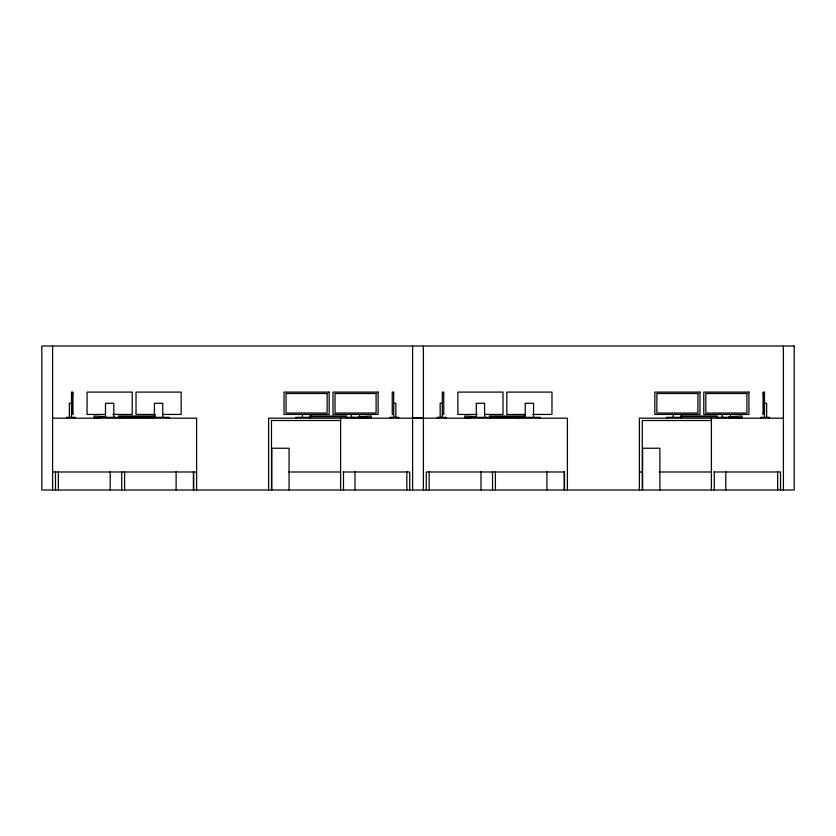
<?xml version="1.0" encoding="UTF-8"?>
<svg xmlns="http://www.w3.org/2000/svg" width="836" height="836" viewBox="0 0 836 836"><rect width="100%" height="100%" fill="white"/><g stroke="black" fill="none" stroke-linecap="round" stroke-linejoin="round"><path stroke-width="1.25" d="M362.145 417.958L358.257 418.178L358.257 416.736L371.215 416.014L371.215 417.457L367.328 417.676M732.942 417.958L729.055 418.178L729.055 416.736L742.013 416.014L742.013 417.457L738.125 417.676M72.951 393.516L72.23 393.516L72.23 413.036L72.951 413.036M763.049 393.516L763.77 393.516L763.77 413.036L763.049 413.036M71.509 403.276L69.357 403.276L69.357 417.352M393.693 403.276L395.846 403.276L395.846 417.352M442.307 403.276L440.154 403.276L440.154 417.352M764.491 403.276L766.643 403.276L766.643 417.352M71.509 414.447L72.951 414.447L72.951 392.094L71.509 392.094L71.509 417.352M105.127 414.447L87.069 414.447L87.069 392.094L132.213 392.094L132.213 414.447L112.86 414.447M155.371 414.447L136.028 414.447L136.028 392.094L181.172 392.094L181.172 414.447L163.114 414.447M393.693 414.447L392.251 414.447L392.251 392.094L393.693 392.094L393.693 417.352M442.307 414.447L443.749 414.447L443.749 392.094L442.307 392.094L442.307 417.352M477.21 414.447L457.867 414.447L457.867 392.094L503.011 392.094L503.011 414.447L484.953 414.447M524.883 414.447L506.825 414.447L506.825 392.094L551.969 392.094L551.969 414.447L532.626 414.447M764.491 414.447L763.049 414.447L763.049 392.094L764.491 392.094L764.491 417.352M155.454 416.014L118.733 416.014L118.733 417.457L155.454 417.457M524.987 416.014L489.53 416.014L489.53 417.457L524.987 417.457M118.733 416.736L155.454 416.736M309.748 416.736L346.47 416.736M489.53 416.736L524.987 416.736M680.546 416.736L717.267 416.736M311.055 417.352L295.965 417.352L295.965 418.178M346.177 417.352L358.759 417.352M680.598 417.352L666.762 417.352L666.762 418.178M716.974 417.352L729.556 417.352M113.382 417.457L114.03 417.457M362.228 417.457L367.704 417.457M733.026 417.457L738.501 417.457M412.597 418L423.403 418M52.595 418.178L196.596 418.178L196.596 490M783.405 418.178L639.404 418.178L639.404 490M340.597 420.518L271.481 420.518L271.481 490M711.405 420.518L642.278 420.518L642.278 490M52.595 471.995L196.596 471.995M288.43 471.995L340.597 471.995M343.209 471.995L409.724 471.995L409.724 490M639.404 471.995L642.278 471.995M659.238 471.995L711.405 471.995M714.007 471.995L780.521 471.995L780.521 490M476.447 416.662L464.785 416.014L464.785 417.457L469.968 417.749M105.649 416.662L93.987 416.014L93.987 417.457L99.171 417.749M783.405 346L783.405 490M777.637 471.734L777.637 490M769.454 418.178L769.454 417.352L760.812 417.352L760.812 418.178M736.913 417.457L736.913 418.178M734.468 417.457L734.468 418.178M730.518 414.792L730.518 417.352M725.794 471.734L725.794 490M725.564 418.178L725.564 417.457L721.97 417.457L721.97 418.178M722.199 414.792L722.199 417.352M717.267 418.178L717.267 416.014L680.546 416.014L680.546 418.178M714.278 471.995L714.278 490M711.405 418.178L711.405 490M681.559 414.792L681.559 417.352M673.241 414.792L673.241 417.352M659.886 490L659.886 448.242L642.602 448.242L642.602 490M567.404 490L567.404 418.178L268.596 418.178L268.596 490M564.519 490L564.519 471.995L426.276 471.995L426.276 490M564.195 471.734L564.195 490M546.922 471.734L546.922 490M540.035 418.178L540.035 417.352L518.654 417.352L518.654 418.178M533.556 417.352L533.556 403.276L525.238 403.276L525.238 417.352M495.403 471.713L495.403 490M492.519 471.995L492.519 490M491.077 418.178L491.077 417.352L469.696 417.352L469.696 418.178M484.598 417.352L484.598 403.276L476.28 403.276L476.28 417.352M481.003 471.734L481.003 490M445.985 418.178L445.985 417.352L437.343 417.352L437.343 418.178M429.161 471.734L429.161 490M423.403 346L423.403 490M412.597 346L412.597 490M406.839 471.734L406.839 490M398.657 418.178L398.657 417.352L390.015 417.352L390.015 418.178M366.116 417.457L366.116 418.178M363.67 417.457L363.67 418.178M359.72 414.792L359.72 417.352M354.997 471.734L354.997 490M354.767 418.178L354.767 417.457L351.162 417.457L351.162 418.178M351.402 414.792L351.402 417.352M346.47 418.178L346.47 416.014L309.748 416.014L309.748 418.178M343.481 471.995L343.481 490M340.597 418.178L340.597 490M310.762 414.792L310.762 417.352M302.444 414.792L302.444 417.352M289.078 490L289.078 448.242L271.805 448.242L271.805 490M193.722 471.985L193.722 490M193.398 471.734L193.398 490M176.114 471.734L176.114 490M169.238 418.178L169.238 417.352L147.857 417.352L147.857 418.178M162.759 417.352L162.759 403.276L154.441 403.276L154.441 417.352M124.595 471.713L124.595 490M121.722 471.995L121.722 490M120.279 418.178L120.279 417.352L98.899 417.352L98.899 418.178M113.8 417.352L113.8 403.276L105.482 403.276L105.482 417.352M110.206 471.734L110.206 490M75.188 418.178L75.188 417.352L66.546 417.352L66.546 418.178M58.363 471.734L58.363 490M55.479 471.985L55.479 490M52.595 346L52.595 490M794.2 346L41.8 346L41.8 490L794.2 490L794.2 346M329.175 392.094L284.031 392.094L284.031 414.447L329.175 414.447L329.175 392.094M378.133 392.094L332.989 392.094L332.989 414.447L378.133 414.447L378.133 392.094M699.972 392.094L654.828 392.094L654.828 414.447L699.972 414.447L699.972 392.094M748.931 392.094L703.787 392.094L703.787 414.447L748.931 414.447L748.931 392.094M327.137 393.516L286.058 393.516L286.058 413.036L327.137 413.036L327.137 393.516M376.095 393.516L335.017 393.516L335.017 413.036L376.095 413.036L376.095 393.516M697.945 393.516L656.866 393.516L656.866 413.036L697.945 413.036L697.945 393.516M746.903 393.516L705.824 393.516L705.824 413.036L746.903 413.036L746.903 393.516"/></g></svg>
